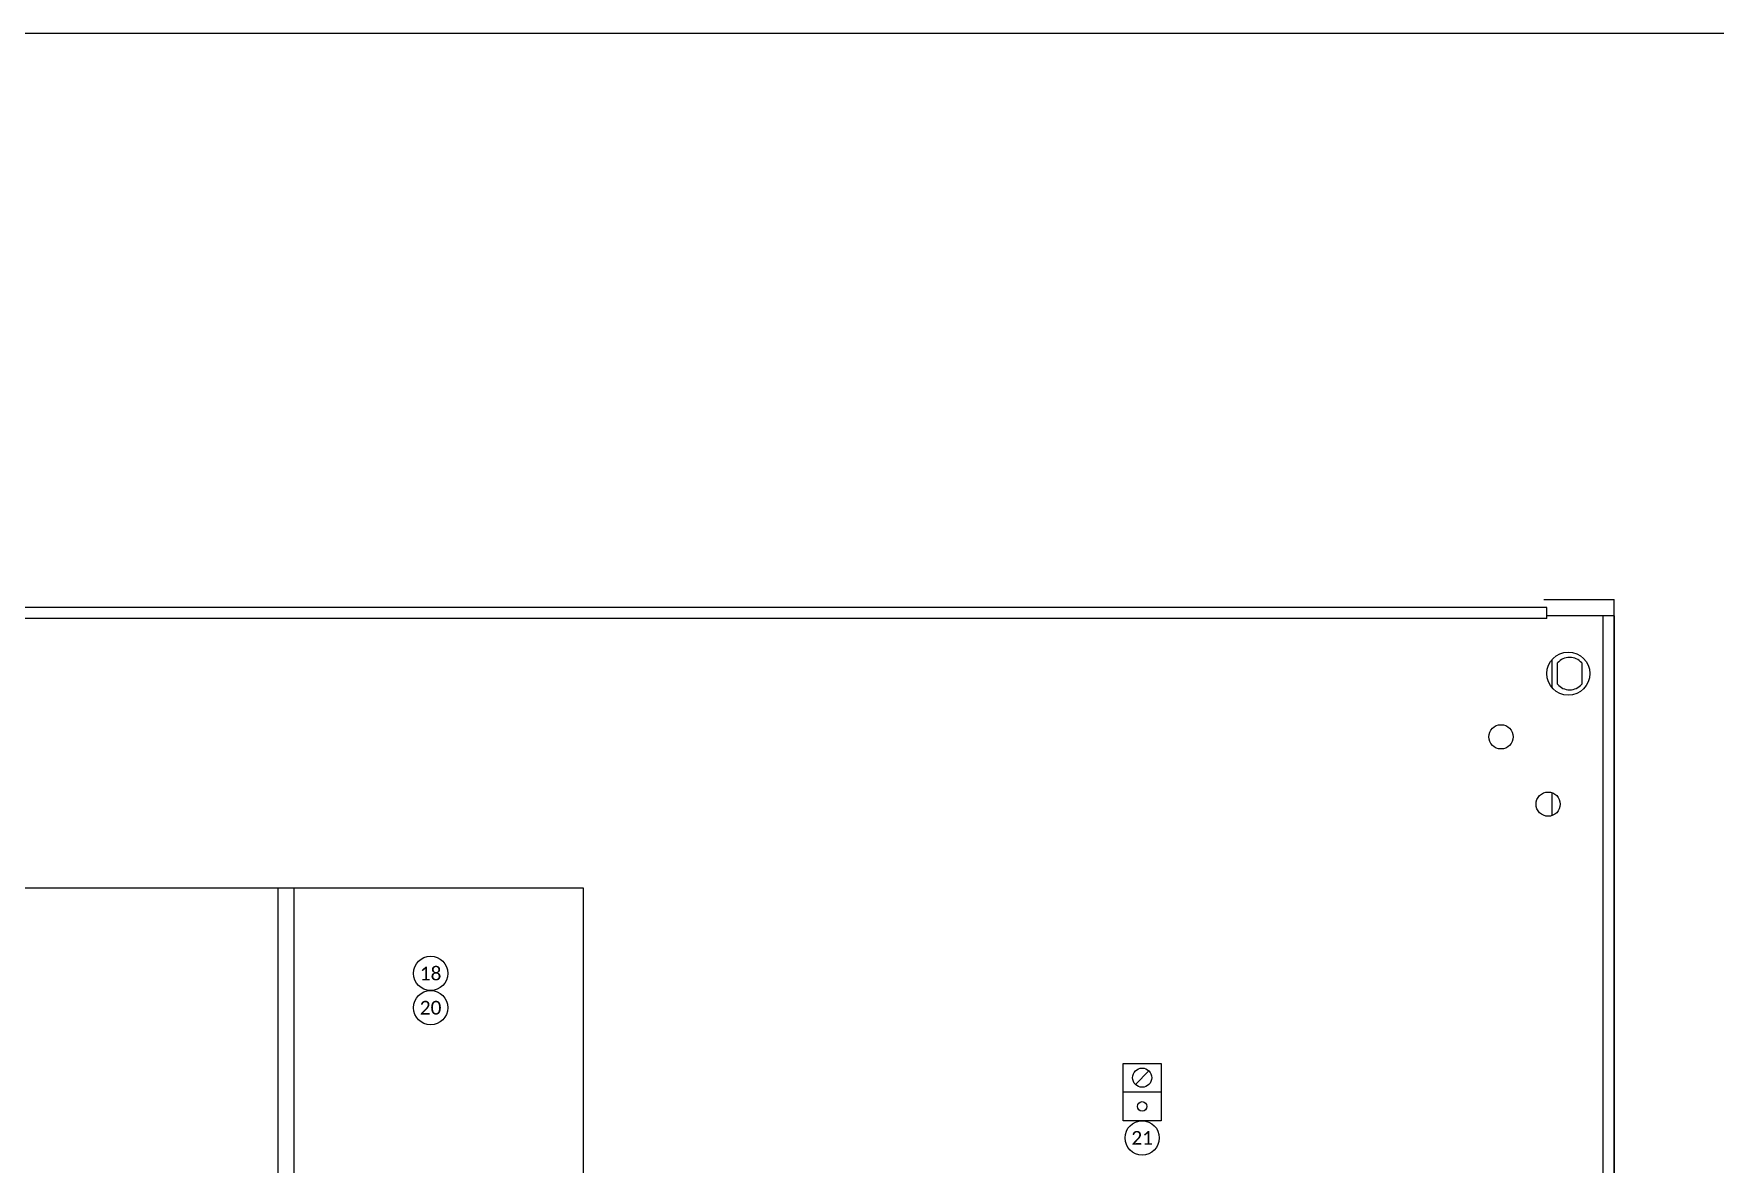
# Model space of a CAD drawing. Header units: inches. Extents: x 0 to 316, y -1 to 150.
# Drawn here: x 258.97 to 265.12, y 38.87 to 43 of the extents above; entities that cross this region are included whole.
import ezdxf
from ezdxf.enums import TextEntityAlignment as Align

# ---------------------------------------------------------------- set-up
doc = ezdxf.new("R2010")
doc.units = ezdxf.units.IN
doc.header["$MEASUREMENT"] = 0
doc.linetypes.add('HIDDEN2', pattern=[0.1875, 0.125, -0.0625])
doc.layers.add('AXIS', color=7, linetype='Continuous')
doc.styles.add('Calibri', font='calibri.ttf')

# ---------------------------------------------------------------- blocks, each defined once
blk = doc.blocks.new('Reference Number')
at = {"color": 6, "linetype": 'Continuous'}
blk.add_circle((0, 0), 0.125, dxfattribs=at)
at = {"color": 6, "linetype": 'Continuous', "style": 'Calibri'}
blk.add_attdef('REFERENCE_#', text='', height=0.1, dxfattribs=at).set_placement((0, 0), align=Align.MIDDLE_CENTER)
blk = doc.blocks.new('Rittal TS8 FloorMount 8018814 Panel')
at = {"color": 3, "linetype": 'Continuous'}
for p, q in [((57.928, 66.535), (0.982, 66.535)), ((57.928, 66.378), (57.928, 66.535)), ((58.911, 66.417), (57.928, 66.417)), ((58.911, 66.417), (58.911, 0))]:
    blk.add_line(p, q, dxfattribs=at)
at = {"color": 9, "linetype": 'Continuous'}
for p, q in [((57.928, 66.378), (0.982, 66.378)), ((58.754, 0), (58.754, 66.417))]:
    blk.add_line(p, q, dxfattribs=at)
at = {"color": 7, "linetype": 'Continuous'}
for p, q in [((58.007, 65.37), (58.007, 65.774)), ((58.085, 65.416), (58.085, 65.728)), ((58.439, 65.728), (58.439, 65.416)), ((58.007, 63.503), (58.007, 63.829))]:
    blk.add_line(p, q, dxfattribs=at)
for start, end in [(41.4096, 138.5904), (221.4096, 318.5904)]:
    blk.add_arc((58.262, 65.572), 0.236, start, end, dxfattribs=at)
at = {"layer": 'AXIS', "color": 3, "linetype": 'Continuous'}
for centre, radius in [((58.243, 65.572), 0.314), ((57.26, 64.649), 0.177), ((57.948, 63.666), 0.177)]:
    blk.add_circle(centre, radius, dxfattribs=at)

msp = doc.modelspace()

# ---------------------------------------------------------------- linework, layer by layer
at = {"linetype": 'Continuous'}
for p, q in [((264.49758, 40.93091), (264.75394, 40.93091)), ((264.75394, 25.21001), (264.75394, 40.93091)), ((250, 39.87675), (260.89607, 39.87675)), ((259.83217, 39.87675), (260.89607, 39.87675))]:
    msp.add_line(p, q, dxfattribs=at)
at = {"color": 2}
msp.add_line((263.00368, 39.15773), (263.05317, 39.20723), dxfattribs=at)
at = {"ltscale": 0.25}
msp.add_lwpolyline([(248, 22), (278, 22), (278, 43), (248, 43)], close=True, dxfattribs=at)
at = {"linetype": 'Continuous'}
for points in [[(250, 39.87675), (259.86725, 39.87675), (259.86725, 38.81235), (250, 38.81235)], [(259.92761, 39.87675), (260.98483, 39.87675), (260.98483, 26.27441), (259.92761, 26.27441)]]:
    msp.add_lwpolyline(points, close=True, dxfattribs=at)
at = {"color": 2}
for points in [[(263.09843, 39.02497), (262.95842, 39.02497), (262.95842, 39.23498), (263.09843, 39.23498)], [(263.09843, 39.12998), (262.95842, 39.12998), (262.95842, 39.23498), (263.09843, 39.23498)]]:
    msp.add_lwpolyline(points, close=True, dxfattribs=at)
for centre, radius in [((263.02842, 39.18248), 0.035), ((263.02842, 39.07747), 0.0175)]:
    msp.add_circle(centre, radius, dxfattribs=at)

# ---------------------------------------------------------------- block references
at = {"linetype": 'Continuous', "xscale": 0.2504457935124523, "yscale": 0.2504457935124523, "zscale": 0.2504457935124523}
msp.add_blockref('Rittal TS8 FloorMount 8018814 Panel', (250, 24.23776), dxfattribs=at)
at = {"color": 7, "linetype": 'HIDDEN2', "ltscale": 2, "xscale": 0.5008915870249045, "yscale": 0.5008915870249045, "zscale": 0.5008915870249045}
for p, values in [((260.42648, 39.56369), {'REFERENCE_#': '18'}), ((260.42648, 39.43847), {'REFERENCE_#': '20'}), ((263.02842, 38.96236), {'REFERENCE_#': '21'})]:
    msp.add_blockref('Reference Number', p, dxfattribs=at).add_auto_attribs(values)

doc.saveas('drawing.dxf')
